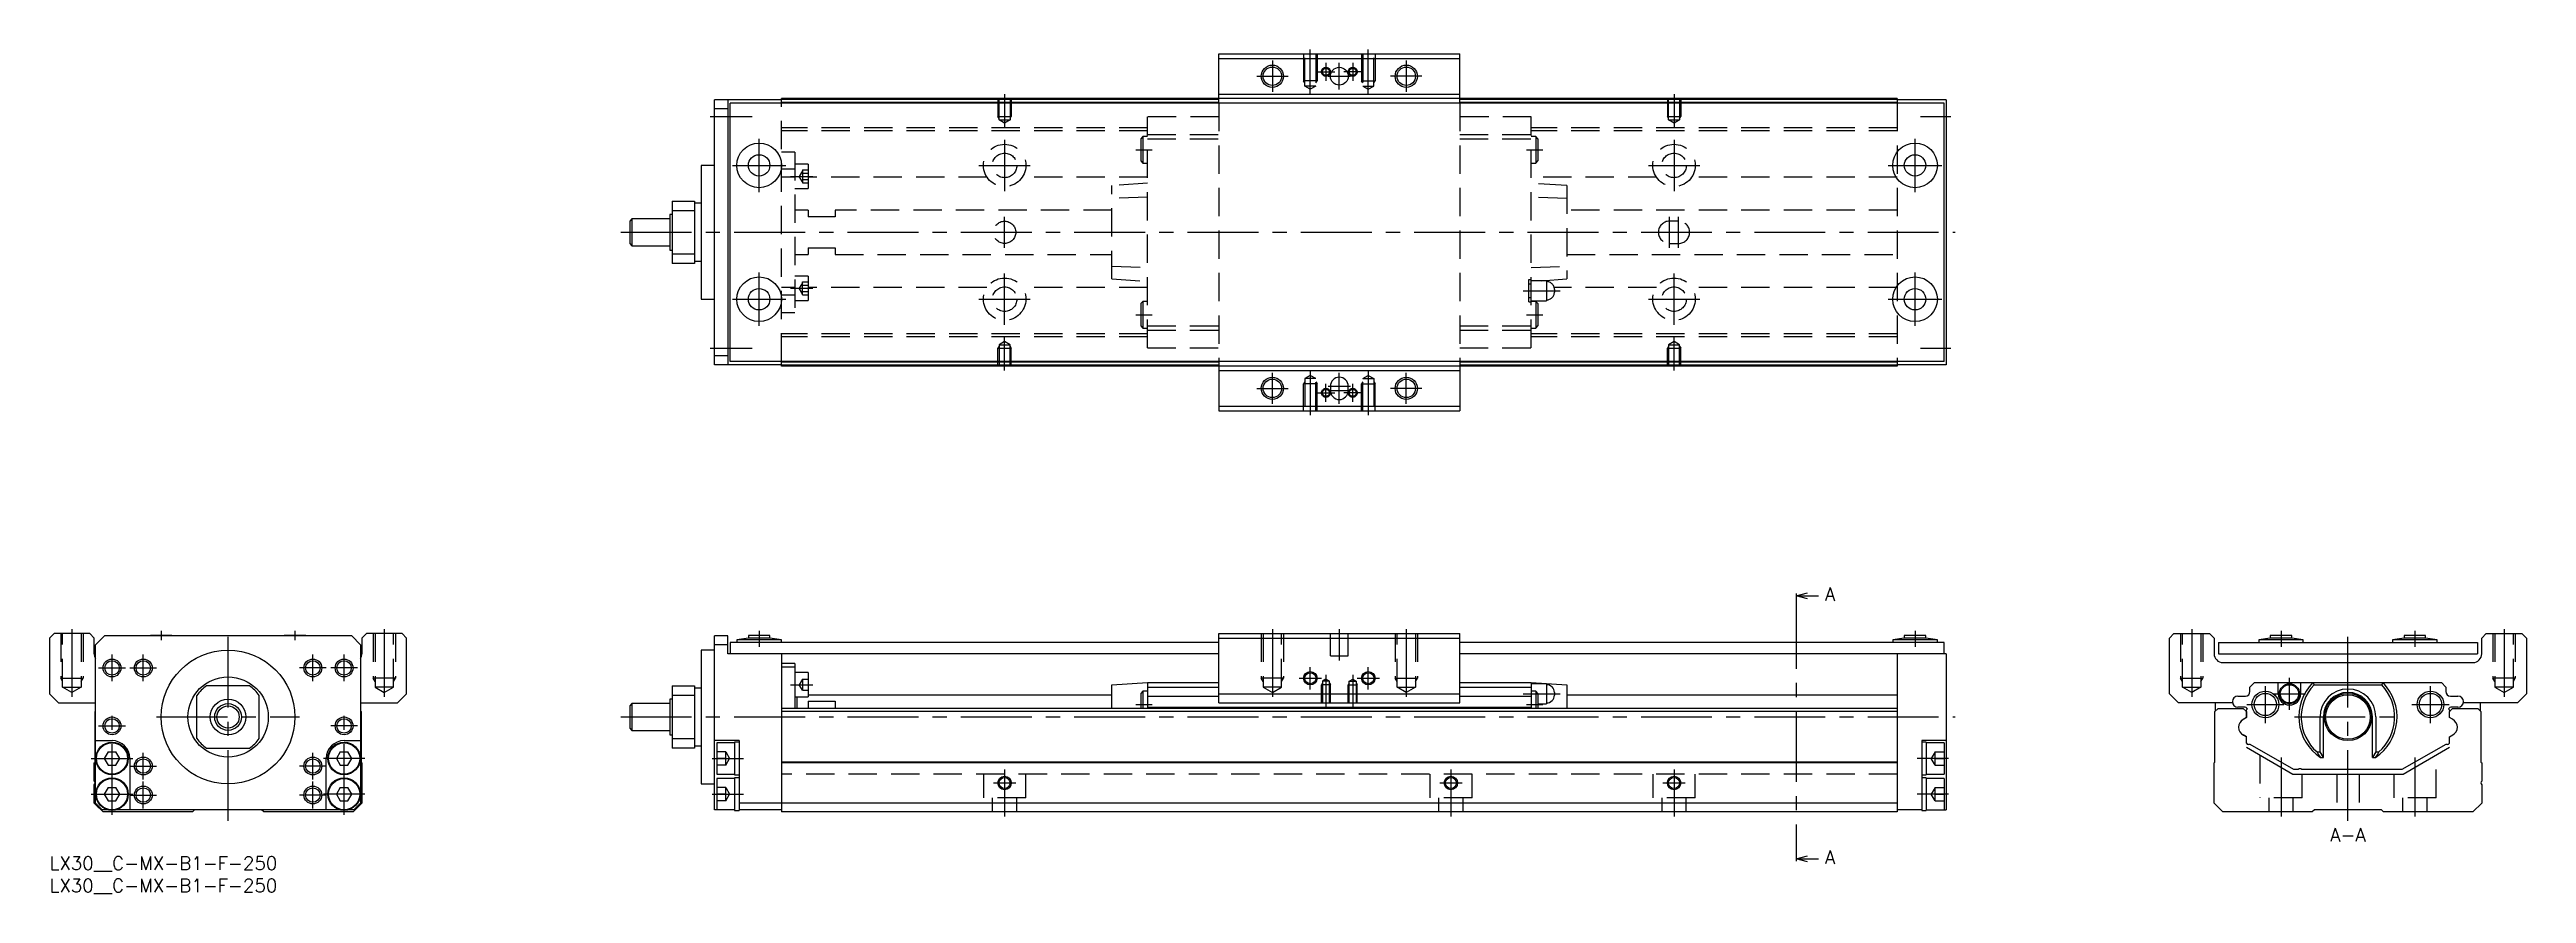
# Model space of a CAD drawing. Extents: x 0 to 555, y -8 to 181.
import ezdxf

# ---------------------------------------------------------------- set-up
doc = ezdxf.new("R2010")
doc.units = 0
doc.header["$LTSCALE"] = 0.5
doc.linetypes.add('CENTER', pattern=[50.8, 31.75, -6.35, 6.35, -6.35])
doc.linetypes.add('DASHED', pattern=[19.05, 12.7, -6.35])
for name, color, linetype in [('MSM_CENTER', 1, 'CENTER'), ('MSM_CONTINUOUS', 7, 'CONTINUOUS'), ('MSM_DASHED', 4, 'DASHED'), ('MSM_NARROW', 5, 'CONTINUOUS'), ('MSM_PART_NUMBER', 7, 'CONTINUOUS')]:
    doc.layers.add(name, color=color, linetype=linetype)
doc.styles.get("Standard").update_dxf_attribs({"font": 'txt.shx', "height": 3, "bigfont": 'bigfont.shx'})

# ---------------------------------------------------------------- blocks, each defined once
blk = doc.blocks.new('*U2')
at = {"layer": 'MSM_PART_NUMBER'}
blk.add_text('LX30__C-MX-B1-F-250', height=3, dxfattribs=at).set_placement((0, -3))
blk = doc.blocks.new('*U3')
at = {"layer": 'MSM_PART_NUMBER'}
blk.add_text('LX30__C-MX-B1-F-250', height=3, dxfattribs=at).set_placement((0, -8))

msp = doc.modelspace()

# ---------------------------------------------------------------- linework, layer by layer
at = {"layer": 'MSM_CENTER'}
for p, q in [((274, 178.5), (274, 171.5)), ((282.5, 171.09), (282.5, 181)), ((286, 178), (286, 174)), ((289, 172), (289, 178)), ((292, 178), (292, 174)), ((295.5, 171.09), (295.5, 181)), ((304, 178.5), (304, 171.5)), ((270.5, 175), (277.5, 175)), ((284, 176), (288, 176)), ((286.5, 175), (291.5, 175)), ((294, 176), (290, 176)), ((307.5, 175), (300.5, 175)), ((214, 171), (214, 163.49)), ((364, 171), (364, 163.49)), ((148, 166), (157.4, 166)), ((159, 149), (159, 161)), ((418, 149), (418, 161)), ((419.25, 166), (426, 166)), ((214, 160.75), (214, 149.25)), ((243.43, 158.5), (247.08, 158.5)), ((330.93, 158.5), (334.58, 158.5)), ((364, 160.75), (364, 149.25)), ((153, 155), (165, 155)), ((166, 152.55), (171, 152.55)), ((208.25, 155), (219.75, 155)), ((358.25, 155), (369.75, 155)), ((412, 155), (424, 155)), ((128, 140), (427, 140)), ((214, 136.5), (214, 143.5)), ((363, 136.5), (363, 143.5)), ((365, 136.5), (365, 143.5)), ((159, 119), (159, 131)), ((214, 119.25), (214, 130.75)), ((364, 119.25), (364, 130.75)), ((418, 119), (418, 131)), ((153, 125), (165, 125)), ((166, 127.44), (171, 127.44)), ((208.25, 125), (219.75, 125)), ((330.22, 126.9), (338.49, 126.9)), ((358.25, 125), (369.75, 125)), ((412, 125), (424, 125)), ((243.43, 121.5), (247.08, 121.5)), ((330.93, 121.5), (334.58, 121.5)), ((148, 114), (157.4, 114)), ((214, 109), (214, 116.51)), ((364, 109), (364, 116.51)), ((419.25, 114), (426, 114)), ((274, 101.5), (274, 108.5)), ((282.5, 108.91), (282.5, 99)), ((286, 102), (286, 106)), ((286.5, 105.5), (291.5, 105.5)), ((289, 101.5), (289, 108.5)), ((292, 102), (292, 106)), ((295.5, 108.91), (295.5, 99)), ((304, 101.5), (304, 108.5)), ((270.5, 105), (277.5, 105)), ((284, 104), (288, 104)), ((286.5, 104.5), (291.5, 104.5)), ((294, 104), (290, 104)), ((307.5, 105), (300.5, 105)), ((391.37, 58), (391.37, 0)), ((5, 51), (5, 35.81)), ((25, 50.6), (25, 48.5)), ((40, 8), (40, 51.5)), ((55, 50.6), (55, 48.5)), ((75, 51), (75, 35.81)), ((159, 50.6), (159, 47)), ((274, 51), (274, 35.81)), ((289, 51), (289, 44)), ((304, 51), (304, 35.81)), ((418, 50.6), (418, 47)), ((480, 51), (480, 35.81)), ((500, 50.6), (500, 47)), ((515, 8), (515, 51.5)), ((530, 50.6), (530, 47)), ((550, 51), (550, 35.81)), ((14, 39.3), (14, 45.3)), ((21, 39.3), (21, 45.3)), ((59, 39.3), (59, 45.3)), ((66, 39.3), (66, 45.3)), ((11, 42.3), (17, 42.3)), ((18, 42.3), (24, 42.3)), ((62, 42.3), (56, 42.3)), ((69, 42.3), (63, 42.3)), ((280, 40), (285, 40)), ((282.5, 37.5), (282.5, 42.5)), ((286, 40.76), (286, 33.5)), ((292, 40.76), (292, 33.5)), ((293, 40), (298, 40)), ((295.5, 37.5), (295.5, 42.5)), ((501.9, 32.87), (501.9, 40.12)), ((166, 38.55), (171, 38.55)), ((243.43, 34.1), (247.08, 34.1)), ((330.22, 36.5), (338.49, 36.5)), ((330.93, 34.1), (334.58, 34.1)), ((492.35, 34.1), (500.65, 34.1)), ((496.5, 29.95), (496.5, 38.25)), ((498.27, 36.5), (505.52, 36.5)), ((529.35, 34.1), (537.65, 34.1)), ((533.5, 29.95), (533.5, 38.25)), ((11, 29.3), (17, 29.3)), ((14, 9.35), (14, 32.3)), ((24, 31.3), (56, 31.3)), ((69, 29.3), (63, 29.3)), ((66, 9.35), (66, 32.3)), ((128, 31.3), (427, 31.3)), ((503, 31.3), (527, 31.3)), ((21, 17.3), (21, 23.3)), ((59, 17.3), (59, 23.3)), ((9.35, 22), (18.65, 22)), ((18, 20.3), (24, 20.3)), ((21, 10.8), (21, 16.8)), ((62, 20.3), (56, 20.3)), ((59, 10.8), (59, 16.8)), ((70.65, 22), (61.35, 22)), ((148.5, 22), (155.5, 22)), ((214, 19.5), (214, 9)), ((314, 19.5), (314, 9)), ((364, 19.5), (364, 9)), ((425.5, 22), (418.5, 22)), ((500, 22.18), (500, 9)), ((530, 22.18), (530, 9)), ((9.35, 14), (18.65, 14)), ((18, 13.8), (24, 13.8)), ((62, 13.8), (56, 13.8)), ((70.65, 14), (61.35, 14)), ((148.5, 14), (155.5, 14)), ((211.5, 16.5), (216.5, 16.5)), ((311.5, 16.5), (316.5, 16.5)), ((361.5, 16.5), (366.5, 16.5)), ((425.5, 14), (418.5, 14))]:
    msp.add_line(p, q, dxfattribs=at)
at = {"layer": 'MSM_CONTINUOUS'}
for p, q in [((262, 169), (262, 180)), ((262, 180), (316, 180)), ((262, 179), (316, 179)), ((316, 169), (316, 180)), ((164, 169.7), (149, 169.7)), ((149, 110.3), (149, 169.7)), ((152, 167.7), (149, 167.7)), ((152, 169.7), (152, 110.3)), ((152.5, 111), (152.5, 169)), ((424.5, 169), (152.5, 169)), ((414, 170), (164, 170)), ((164, 169), (164, 170)), ((262, 169.8), (164, 169.8)), ((262, 169.1), (164, 169.1)), ((262, 171), (316, 171)), ((414, 169.8), (316, 169.8)), ((414, 169.1), (316, 169.1)), ((414, 170), (414, 169)), ((425, 169.7), (414, 169.7)), ((424.5, 111), (424.5, 169)), ((425, 169.7), (425, 110.3)), ((146, 155), (146, 125)), ((149, 155), (146, 155)), ((139.5, 147), (144.5, 147)), ((139.5, 147), (139.5, 133)), ((144.5, 144.82), (139.5, 144.82)), ((144.5, 147), (144.5, 133)), ((146, 146.5), (144.5, 146.5)), ((130.5, 143), (130, 142.5)), ((130, 142.5), (130, 137.5)), ((130.5, 143), (130.5, 137)), ((139, 143), (130.5, 143)), ((139, 144), (139, 136)), ((139.5, 144), (139, 144)), ((130, 137.5), (130.5, 137)), ((130.5, 137), (139, 137)), ((139, 136), (139.5, 136)), ((139.5, 135.18), (144.5, 135.18)), ((144.5, 133.5), (146, 133.5)), ((144.5, 133), (139.5, 133)), ((146, 125), (149, 125)), ((152, 112.3), (149, 112.3)), ((164, 110.3), (149, 110.3)), ((424.5, 111), (152.5, 111)), ((164, 110), (164, 111)), ((262, 110.9), (164, 110.9)), ((262, 110.2), (164, 110.2)), ((414, 110), (164, 110)), ((262, 111), (262, 100)), ((262, 109), (316, 109)), ((287, 105.5), (287, 104.5)), ((291, 104.5), (291, 105.5)), ((316, 111), (316, 100)), ((414, 110.9), (316, 110.9)), ((414, 110.2), (316, 110.2)), ((414, 111), (414, 110)), ((425, 110.3), (414, 110.3)), ((262, 101), (316, 101)), ((262, 100), (316, 100)), ((391.37, 58.5), (393.87, 59.17)), ((391.37, 59), (391.37, 58)), ((393.87, 57.83), (391.37, 58.5)), ((391.37, 58.5), (396.38, 58.5)), ((1, 50), (0, 49)), ((9, 50), (1, 50)), ((10, 49), (9, 50)), ((71, 50), (70, 49)), ((79, 50), (71, 50)), ((80, 49), (79, 50)), ((262, 50), (316, 50)), ((262, 34.5), (262, 50)), ((316, 34.5), (316, 50)), ((475, 49), (476, 50)), ((476, 50), (484, 50)), ((484, 50), (485, 49)), ((545, 49), (546, 50)), ((546, 50), (554, 50)), ((554, 50), (555, 49)), ((0, 49), (0, 36.5)), ((10, 45.5), (10, 49)), ((12.3, 49.5), (10.3, 47.5)), ((10.3, 12), (10.3, 47.5)), ((67.7, 49.5), (12.3, 49.5)), ((22.6, 49.6), (22.6, 49.5)), ((27.4, 49.6), (22.6, 49.6)), ((27.4, 49.5), (27.4, 49.6)), ((52.6, 49.6), (52.6, 49.5)), ((57.4, 49.6), (52.6, 49.6)), ((57.4, 49.5), (57.4, 49.6)), ((69.7, 47.5), (67.7, 49.5)), ((69.7, 47.5), (69.7, 12)), ((70, 49), (70, 45.5)), ((80, 36.5), (80, 49)), ((149, 46.3), (146, 46.3)), ((146, 46.3), (146, 16.3)), ((149, 10.5), (149, 49.5)), ((152, 49.5), (149, 49.5)), ((152, 47.5), (149, 47.5)), ((152, 45.5), (152, 49.5)), ((262, 45.5), (152, 45.5)), ((152.5, 48), (152.5, 45.5)), ((262, 48), (152.5, 48)), ((156.6, 49), (154, 48.6)), ((154, 48.6), (154, 48)), ((164, 48.6), (154, 48.6)), ((156.6, 49.6), (156.6, 49)), ((161.4, 49.6), (156.6, 49.6)), ((161.4, 49), (156.6, 49)), ((161.4, 49), (161.4, 49.6)), ((164, 48.6), (161.4, 49)), ((164, 48), (164, 48.6)), ((164, 45.5), (164, 10)), ((262, 49), (316, 49)), ((424.5, 48), (316, 48)), ((425, 45.5), (316, 45.5)), ((415.6, 49), (413, 48.6)), ((413, 48.6), (413, 48)), ((423, 48.6), (413, 48.6)), ((414, 45.5), (414, 10)), ((415.6, 49.6), (415.6, 49)), ((420.4, 49.6), (415.6, 49.6)), ((420.4, 49), (415.6, 49)), ((420.4, 49), (420.4, 49.6)), ((423, 48.6), (420.4, 49)), ((423, 48), (423, 48.6)), ((424.5, 45.5), (424.5, 48)), ((425, 45.5), (425, 10.5)), ((475, 36.5), (475, 49)), ((485, 49), (485, 45.5)), ((486, 48), (544, 48)), ((486, 48), (486, 45.5)), ((486, 45.5), (544, 45.5)), ((497.6, 49), (495, 48.6)), ((495, 48.6), (495, 48)), ((505, 48.6), (495, 48.6)), ((502.4, 49.6), (497.6, 49.6)), ((497.6, 49.6), (497.6, 49)), ((502.4, 49), (497.6, 49)), ((502.4, 49), (502.4, 49.6)), ((505, 48.6), (502.4, 49)), ((505, 48), (505, 48.6)), ((527.6, 49), (525, 48.6)), ((535, 48.6), (525, 48.6)), ((525, 48.6), (525, 48)), ((532.4, 49.6), (527.6, 49.6)), ((527.6, 49.6), (527.6, 49)), ((532.4, 49), (527.6, 49)), ((532.4, 49), (532.4, 49.6)), ((535, 48.6), (532.4, 49)), ((535, 48), (535, 48.6)), ((544, 48), (544, 45.5)), ((545, 45.5), (545, 49)), ((555, 49), (555, 36.5)), ((167, 43.3), (164, 43.3)), ((167, 42.45), (164, 42.45)), ((167, 43.3), (167, 33.2)), ((170, 41.3), (167, 41.3)), ((170, 41.3), (170, 35.8)), ((238, 38.5), (246, 39)), ((246, 39), (262, 39)), ((246, 39), (246, 33.2)), ((316, 39), (332, 39)), ((332, 39), (340, 38.5)), ((332, 39), (332, 33.2)), ((487, 43.5), (543, 43.5)), ((493.05, 38), (494.05, 39)), ((494.05, 39), (535.95, 39)), ((499.4, 36.5), (499.4, 39)), ((504.4, 39), (504.4, 36.5)), ((507.14, 39), (507.4, 38.5)), ((522.6, 38.5), (522.86, 39)), ((535.95, 39), (536.95, 38)), ((0, 36.5), (2, 34.5)), ((2, 34.5), (10.3, 34.5)), ((33, 26.48), (33, 36.12)), ((44.82, 38.3), (35.18, 38.3)), ((47, 26.48), (47, 36.12)), ((69.7, 34.5), (78, 34.5)), ((78, 34.5), (80, 36.5)), ((130.5, 34.3), (130, 33.8)), ((130, 33.8), (130, 28.8)), ((139, 34.3), (130.5, 34.3)), ((130.5, 34.3), (130.5, 28.3)), ((139.5, 35.3), (139, 35.3)), ((139, 35.3), (139, 27.3)), ((139.5, 38.3), (144.5, 38.3)), ((139.5, 38.3), (139.5, 24.3)), ((144.5, 36.12), (139.5, 36.12)), ((144.5, 38.3), (144.5, 24.3)), ((146, 37.8), (144.5, 37.8)), ((167, 35.8), (170, 35.8)), ((167.5, 33.2), (167.5, 35.8)), ((170, 36.3), (238, 36.3)), ((170, 34.87), (176, 34.87)), ((170, 34.87), (170, 33.2)), ((176, 34.87), (176, 33.2)), ((238, 33.2), (238, 38.5)), ((245, 37.1), (244.5, 36.6)), ((244.5, 36.6), (244.5, 33.2)), ((246, 37.1), (245, 37.1)), ((245, 37.1), (245, 33.2)), ((246, 38), (262, 38)), ((246, 36), (262, 36)), ((246, 33.5), (332, 33.5)), ((262, 36.5), (316, 36.5)), ((262, 34.5), (316, 34.5)), ((316, 38), (332, 38)), ((316, 36), (332, 36)), ((335.45, 38.75), (332, 38.75)), ((333, 37.1), (332, 37.1)), ((333.5, 36.6), (333, 37.1)), ((333, 37.1), (333, 33.2)), ((333.5, 36.6), (333.5, 33.2)), ((333.5, 34.25), (335.45, 34.25)), ((335.45, 38.75), (335.45, 34.25)), ((337.2, 36.8), (337.2, 36.2)), ((340, 38.5), (340, 33.2)), ((340, 36.3), (414, 36.3)), ((477, 34.5), (475, 36.5)), ((489.13, 34.5), (477, 34.5)), ((485.3, 32.6), (485.3, 34.5)), ((490.35, 36), (492.05, 36)), ((491.75, 33.5), (490.35, 33.5)), ((493.05, 37), (493.05, 38)), ((507.4, 38.5), (522.6, 38.5)), ((536.95, 38), (536.95, 37)), ((537.95, 36), (539.65, 36)), ((539.65, 33.5), (538.25, 33.5)), ((553, 34.5), (540.87, 34.5)), ((544.7, 32.6), (544.7, 34.5)), ((555, 36.5), (553, 34.5)), ((10.2, 32.5), (10.3, 32.6)), ((10.2, 21.2), (10.2, 32.5)), ((69.7, 32.6), (69.8, 32.5)), ((69.8, 32.5), (69.8, 21.2)), ((130, 28.8), (130.5, 28.3)), ((130.5, 28.3), (139, 28.3)), ((414, 33.2), (164, 33.2)), ((414, 32.5), (164, 32.5)), ((485.2, 32.5), (485.9, 33.2)), ((485.2, 21.2), (485.2, 32.5)), ((485.9, 33.2), (491.55, 33.2)), ((492.25, 31.15), (491.5, 30.72)), ((491.55, 33.2), (492.25, 32.5)), ((491.55, 33.2), (492.25, 32.5)), ((491.6, 30.78), (492.25, 31.15)), ((492.2, 32.55), (492.2, 32.7)), ((492.25, 32.5), (492.2, 32.55)), ((492.25, 31.15), (492.25, 32.5)), ((492.25, 32.5), (492.25, 31.15)), ((508.74, 23.45), (508.74, 31.3)), ((509.5, 22.2), (509.5, 31.3)), ((520.5, 22.2), (520.5, 31.3)), ((521.26, 31.3), (521.26, 23.45)), ((537.75, 32.5), (538.45, 33.2)), ((537.75, 32.5), (538.45, 33.2)), ((537.75, 31.15), (537.75, 32.5)), ((538.4, 30.78), (537.75, 31.15)), ((537.8, 32.7), (537.8, 32.55)), ((538.4, 30.78), (538.49, 30.73)), ((538.45, 33.2), (544.1, 33.2)), ((544.1, 33.2), (544.8, 32.5)), ((544.8, 32.5), (544.8, 21.2)), ((10.3, 26), (14, 26)), ((13.13, 23.5), (12.27, 22)), ((13.13, 23.5), (14.87, 23.5)), ((15.73, 22), (14.87, 23.5)), ((35.18, 24.3), (44.82, 24.3)), ((65.13, 23.5), (64.27, 22)), ((65.13, 23.5), (66.87, 23.5)), ((66, 26), (69.7, 26)), ((67.73, 22), (66.87, 23.5)), ((139, 27.3), (139.5, 27.3)), ((139.5, 26.48), (144.5, 26.48)), ((144.5, 24.3), (139.5, 24.3)), ((144.5, 24.8), (146, 24.8)), ((154.5, 26), (149, 26)), ((153.5, 25.5), (149.5, 25.5)), ((149.5, 25.5), (149.5, 18.5)), ((154.5, 25.65), (153.5, 25.65)), ((153.5, 25.65), (153.5, 18.35)), ((154.5, 26), (154.5, 10.35)), ((425, 26), (419.5, 26)), ((419.5, 26), (419.5, 10.35)), ((420.5, 25.65), (419.5, 25.65)), ((420.5, 25.65), (420.5, 18.35)), ((424.5, 25.5), (420.5, 25.5)), ((424.5, 25.5), (424.5, 18.5)), ((492.25, 26.85), (491.5, 27.28)), ((491.6, 27.22), (492.25, 26.85)), ((492.25, 25.45), (492.25, 26.85)), ((492.25, 24.5), (502.64, 18.5)), ((493.1, 25.16), (492.7, 25.16)), ((502.91, 19.5), (493.1, 25.16)), ((508.07, 23.45), (508.74, 23.45)), ((509.5, 22.2), (508.74, 23.45)), ((521.26, 23.45), (520.5, 22.2)), ((521.26, 23.45), (521.93, 23.45)), ((536.9, 25.16), (527.09, 19.5)), ((527.36, 18.5), (537.75, 24.5)), ((537.3, 25.16), (536.9, 25.16)), ((537.75, 26.85), (538.5, 27.28)), ((537.75, 25.45), (537.75, 26.85)), ((10, 21), (10.2, 21.2)), ((10, 16.9), (10, 21)), ((12.27, 22), (13.13, 20.5)), ((13.13, 20.5), (14.87, 20.5)), ((14.87, 20.5), (15.73, 22)), ((18, 22), (18, 10.5)), ((62, 10.5), (62, 22)), ((64.27, 22), (65.13, 20.5)), ((65.13, 20.5), (66.87, 20.5)), ((66.87, 20.5), (67.73, 22)), ((69.8, 21.2), (70, 21)), ((70, 21), (70, 12)), ((149.5, 18.5), (153.5, 18.5)), ((153.5, 17.5), (149.5, 17.5)), ((149.5, 17.5), (149.5, 10.5)), ((153.5, 18.35), (154.5, 18.35)), ((154.5, 17.65), (153.5, 17.65)), ((153.5, 17.65), (153.5, 10.35)), ((414, 21.2), (164, 21.2)), ((414, 21), (164, 21)), ((419.5, 18.35), (420.5, 18.35)), ((420.5, 17.65), (419.5, 17.65)), ((420.5, 18.5), (424.5, 18.5)), ((420.5, 17.65), (420.5, 10.35)), ((424.5, 17.5), (420.5, 17.5)), ((424.5, 17.5), (424.5, 10.5)), ((485, 21), (485.2, 21.2)), ((485, 12), (485, 21)), ((502.64, 18.5), (527.36, 18.5)), ((503.85, 19.5), (502.91, 19.5)), ((527.09, 19.5), (504.65, 19.5)), ((508.82, 22.2), (509.5, 22.2)), ((520.5, 22.2), (521.18, 22.2)), ((544.8, 21.2), (545, 21)), ((545, 21), (545, 16.9)), ((10, 12), (10, 16.1)), ((12, 10), (10, 12)), ((11.8, 10.5), (10.3, 12)), ((13.13, 15.5), (12.27, 14)), ((12.27, 14), (13.13, 12.5)), ((13.13, 15.5), (14.87, 15.5)), ((13.13, 12.5), (14.87, 12.5)), ((15.73, 14), (14.87, 15.5)), ((14.87, 12.5), (15.73, 14)), ((65.13, 15.5), (64.27, 14)), ((64.27, 14), (65.13, 12.5)), ((65.13, 15.5), (66.87, 15.5)), ((65.13, 12.5), (66.87, 12.5)), ((67.73, 14), (66.87, 15.5)), ((66.87, 12.5), (67.73, 14)), ((70, 12), (68, 10)), ((69.7, 12), (68.2, 10.5)), ((146, 16.3), (149, 16.3)), ((414, 12), (154.5, 12)), ((487, 10), (485, 12)), ((545, 12), (543, 10)), ((545, 16.1), (545, 12)), ((12.96, 10.5), (11.8, 10.5)), ((32, 10), (12, 10)), ((64.96, 10.5), (15.04, 10.5)), ((32.5, 10.5), (32, 10)), ((48, 10), (47.5, 10.5)), ((68, 10), (48, 10)), ((68.2, 10.5), (67.04, 10.5)), ((153.5, 10.5), (149, 10.5)), ((153.5, 10.35), (154.5, 10.35)), ((164, 10.5), (154.5, 10.5)), ((414, 10), (164, 10)), ((419.5, 10.5), (414, 10.5)), ((419.5, 10.35), (420.5, 10.35)), ((420.5, 10.5), (425, 10.5)), ((507, 10), (487, 10)), ((507.5, 10.5), (507, 10)), ((522.5, 10.5), (507.5, 10.5)), ((523, 10), (522.5, 10.5)), ((543, 10), (523, 10)), ((391.37, -0.5), (393.87, 0.17)), ((391.37, 0), (391.37, -1)), ((393.87, -1.17), (391.37, -0.5)), ((391.37, -0.5), (396.38, -0.5))]:
    msp.add_line(p, q, dxfattribs=at)
for centre, radius in [((274, 175), 2.07), ((289, 175), 2), ((304, 175), 2.07), ((159, 155), 5), ((159, 155), 2.4), ((418, 155), 5), ((418, 155), 2.4), ((159, 125), 5), ((418, 125), 5), ((159, 125), 2.4), ((418, 125), 2.4), ((274, 105), 2.07), ((304, 105), 2.07), ((40, 31.3), 15), ((14, 42.3), 1.62), ((21, 42.3), 1.62), ((40, 31.3), 9), ((59, 42.3), 1.62), ((66, 42.3), 1.62), ((282.5, 40), 1.23), ((295.5, 40), 1.23), ((40, 31.3), 4), ((40, 31.3), 3), ((40, 31.3), 2.5), ((496.5, 34.1), 3), ((496.5, 34.1), 2.5), ((501.9, 36.5), 2.25), ((501.9, 36.5), 2.05), ((515, 31.3), 5.3), ((515, 31.3), 5), ((533.5, 34.1), 3), ((533.5, 34.1), 2.5), ((14, 29.3), 1.62), ((66, 29.3), 1.62), ((14, 22), 3.65), ((14, 22), 3.5), ((66, 22), 3.65), ((66, 22), 3.5), ((14, 14), 3.65), ((14, 14), 3.5), ((21, 20.3), 1.62), ((59, 20.3), 1.62), ((66, 14), 3.65), ((66, 14), 3.5), ((214, 16.5), 1.23), ((314, 16.5), 1.23), ((364, 16.5), 1.23), ((21, 13.8), 1.62), ((59, 13.8), 1.62)]:
    msp.add_circle(centre, radius, dxfattribs=at)
for centre, radius, start, end in [((289, 105.5), 2, 0, 180), ((289, 104.5), 2, 180, 0), ((12, 45.5), 2, 180, 211.7883), ((68, 45.5), 2, 328.2117, 0), ((487, 45.5), 2, 180, 270), ((543, 45.5), 2, 270, 0), ((515, 31.3), 11, 135.573, 235.8196), ((515, 31.3), 11, 304.1804, 44.427), ((40, 31.3), 8.5, 124.5603, 145.4397), ((40, 31.3), 8.5, 34.5603, 55.4397), ((335.45, 36.8), 1.75, 0, 90), ((335.45, 36.2), 1.75, 270, 0), ((490.35, 34.75), 1.25, 90, 270), ((491.75, 32.5), 1, 41.234, 90), ((492.05, 37), 1, 270, 0), ((501.9, 36.5), 2.5, 180, 0), ((515, 31.3), 10.47, 136.5713, 228.5552), ((515, 31.3), 6.26, 0, 180), ((515, 31.3), 5.5, 0, 180), ((515, 31.3), 10.47, 311.4448, 43.4287), ((537.95, 37), 1, 180, 270), ((538.25, 32.5), 1, 90, 138.766), ((539.65, 34.75), 1.25, 270, 90), ((492.65, 28.85), 2.2, 121.4553, 176.019), ((492.65, 29.15), 2.2, 183.981, 241.4552), ((492.65, 28.85), 2.2, 121.3887, 134.5331), ((492.7, 32.7), 0.5, 113.3254, 180), ((537.3, 32.7), 0.5, 0, 66.6746), ((537.35, 28.85), 2.2, 3.981, 61.4552), ((537.35, 29.15), 2.2, 301.4553, 356.019), ((14, 22), 4, 0, 90), ((40, 31.3), 8.5, 214.5603, 235.4397), ((40, 31.3), 8.5, 304.5603, 325.4397), ((66, 22), 4, 90, 180), ((492.7, 25.66), 0.5, 205.8419, 270), ((516, 27.35), 8.83, 206.1475, 215.6253), ((514, 27.35), 8.84, 324.3755, 333.8517), ((537.3, 25.66), 0.5, 270, 334.1581), ((9.7, 16.5), 0.5, 306.8699, 53.1301), ((504.25, 19.2), 0.5, 36.8699, 143.1301), ((545.3, 16.5), 0.5, 126.8699, 233.1301), ((12.3, 12.5), 2, 216.8699, 233.1301), ((67.7, 12.5), 2, 306.8699, 323.1301)]:
    msp.add_arc(centre, radius, start, end, dxfattribs=at)
at = {"layer": 'MSM_DASHED'}
for p, q in [((281, 180), (281, 174)), ((281.27, 172.8), (281.27, 180)), ((283.73, 180), (283.73, 172.8)), ((284, 180), (284, 174)), ((294, 180), (294, 174)), ((294.27, 180), (294.27, 172.8)), ((296.73, 172.8), (296.73, 180)), ((297, 180), (297, 174)), ((284, 174), (281, 174)), ((281.27, 173.53), (281, 174)), ((283.73, 172.8), (281.27, 172.8)), ((282.5, 172.09), (281.27, 172.8)), ((283.73, 172.8), (282.5, 172.09)), ((283.73, 173.53), (284, 174)), ((294, 174), (297, 174)), ((294.27, 173.53), (294, 174)), ((294.27, 172.8), (296.73, 172.8)), ((294.27, 172.8), (295.5, 172.09)), ((295.5, 172.09), (296.73, 172.8)), ((296.73, 173.53), (297, 174)), ((164, 111), (164, 169)), ((212.5, 170), (212.5, 166)), ((212.77, 165.2), (212.77, 170)), ((215.23, 170), (215.23, 165.2)), ((215.5, 170), (215.5, 166)), ((262, 169), (262, 111)), ((316, 169), (316, 111)), ((362.5, 170), (362.5, 166)), ((362.77, 165.2), (362.77, 170)), ((365.23, 170), (365.23, 165.2)), ((365.5, 170), (365.5, 166)), ((414, 169), (414, 111)), ((246, 163.45), (164, 163.45)), ((246, 162.75), (164, 162.75)), ((212.77, 165.53), (212.5, 166)), ((212.5, 166), (215.5, 166)), ((212.77, 165.2), (215.23, 165.2)), ((214, 164.49), (212.77, 165.2)), ((215.23, 165.2), (214, 164.49)), ((215.23, 165.53), (215.5, 166)), ((245, 161.5), (244.5, 161)), ((244.5, 161), (244.5, 156)), ((245, 161.5), (245, 155.5)), ((246, 161.5), (245, 161.5)), ((262, 165.9), (246, 165.9)), ((246, 114.1), (246, 165.9)), ((246, 161.95), (262, 161.95)), ((246, 160.95), (262, 160.95)), ((332, 165.9), (316, 165.9)), ((316, 161.95), (332, 161.95)), ((316, 160.95), (332, 160.95)), ((332, 114.1), (332, 165.9)), ((414, 163.45), (332, 163.45)), ((414, 162.75), (332, 162.75)), ((333, 161.5), (332, 161.5)), ((333.5, 161), (333, 161.5)), ((333, 161.5), (333, 155.5)), ((333.5, 161), (333.5, 156)), ((362.77, 165.53), (362.5, 166)), ((362.5, 166), (365.5, 166)), ((362.77, 165.2), (365.23, 165.2)), ((364, 164.49), (362.77, 165.2)), ((365.23, 165.2), (364, 164.49)), ((365.23, 165.53), (365.5, 166)), ((167, 158), (164, 158)), ((167, 158), (167, 122)), ((244.5, 156), (245, 155.5)), ((245, 155.5), (246, 155.5)), ((332, 155.5), (333, 155.5)), ((333, 155.5), (333.5, 156)), ((167, 154.13), (164, 154.13)), ((167, 152.38), (164, 152.38)), ((170, 155.3), (167, 155.3)), ((168.7, 153.8), (167.98, 152.55)), ((168.7, 151.3), (167.98, 152.55)), ((168.7, 154), (170, 154)), ((168.7, 154), (168.7, 151.11)), ((168.7, 153.28), (170, 153.28)), ((168.7, 151.83), (170, 151.83)), ((168.7, 151.11), (170, 151.11)), ((170, 155.3), (170, 149.8)), ((210.05, 152.36), (170, 152.36)), ((246, 152.36), (217.95, 152.36)), ((246, 151), (238, 150.47)), ((238, 129.53), (238, 150.47)), ((360.05, 152.36), (332, 152.36)), ((340, 150.47), (332, 151)), ((340, 150.47), (340, 129.53)), ((414, 152.36), (367.95, 152.36)), ((167, 149.8), (170, 149.8)), ((170, 145), (167, 145)), ((170, 145), (170, 143.5)), ((176, 145), (176, 143.5)), ((238, 145), (176, 145)), ((246, 147.86), (238, 147.6)), ((340, 147.6), (332, 147.86)), ((414, 145), (340, 145)), ((176, 143.5), (170, 143.5)), ((365, 142.5), (363, 142.5)), ((167, 135), (170, 135)), ((170, 136.5), (176, 136.5)), ((170, 136.5), (170, 135)), ((176, 136.5), (176, 135)), ((176, 135), (238, 135)), ((340, 135), (414, 135)), ((363, 137.5), (365, 137.5)), ((170, 130.19), (167, 130.19)), ((168.7, 128.69), (167.98, 127.44)), ((168.7, 128.89), (170, 128.89)), ((168.7, 126), (168.7, 128.89)), ((168.7, 128.17), (170, 128.17)), ((170, 130.19), (170, 124.69)), ((238, 132.4), (246, 132.14)), ((238, 129.53), (246, 129)), ((331.5, 129.4), (332, 129.4)), ((331.5, 124.4), (331.5, 129.4)), ((332, 128.4), (331.5, 128.4)), ((332, 132.14), (340, 132.4)), ((335.45, 129.15), (332, 129.15)), ((334.26, 129.15), (340, 129.53)), ((335.45, 129.15), (335.45, 124.65)), ((167, 127.62), (164, 127.62)), ((167, 125.87), (164, 125.87)), ((167, 124.69), (170, 124.69)), ((168.7, 126.19), (167.98, 127.44)), ((168.7, 126.72), (170, 126.72)), ((168.7, 126), (170, 126)), ((210.05, 127.64), (170, 127.64)), ((246, 127.64), (217.95, 127.64)), ((245, 124.5), (244.5, 124)), ((244.5, 124), (244.5, 119)), ((245, 124.5), (245, 118.5)), ((246, 124.5), (245, 124.5)), ((331.5, 125.4), (332, 125.4)), ((331.5, 124.4), (332, 124.4)), ((332, 124.65), (335.45, 124.65)), ((333, 124.5), (332, 124.5)), ((333.5, 124), (333, 124.5)), ((333, 124.5), (333, 118.5)), ((333.5, 124), (333.5, 119)), ((360.05, 127.64), (337.14, 127.64)), ((337.2, 127.2), (337.2, 126.6)), ((414, 127.64), (367.95, 127.64)), ((164, 122), (167, 122)), ((246, 117.25), (164, 117.25)), ((244.5, 119), (245, 118.5)), ((245, 118.5), (246, 118.5)), ((246, 119.05), (262, 119.05)), ((246, 118.05), (262, 118.05)), ((316, 119.05), (332, 119.05)), ((316, 118.05), (332, 118.05)), ((332, 118.5), (333, 118.5)), ((414, 117.25), (332, 117.25)), ((333, 118.5), (333.5, 119)), ((246, 116.55), (164, 116.55)), ((212.77, 114.47), (212.5, 114)), ((212.5, 110), (212.5, 114)), ((212.5, 114), (215.5, 114)), ((214, 115.51), (212.77, 114.8)), ((212.77, 114.8), (212.77, 110)), ((212.77, 114.8), (215.23, 114.8)), ((215.23, 114.8), (214, 115.51)), ((215.23, 110), (215.23, 114.8)), ((215.23, 114.47), (215.5, 114)), ((215.5, 110), (215.5, 114)), ((246, 114.1), (262, 114.1)), ((316, 114.1), (332, 114.1)), ((414, 116.55), (332, 116.55)), ((362.77, 114.47), (362.5, 114)), ((362.5, 110), (362.5, 114)), ((362.5, 114), (365.5, 114)), ((364, 115.51), (362.77, 114.8)), ((362.77, 114.8), (362.77, 110)), ((362.77, 114.8), (365.23, 114.8)), ((365.23, 114.8), (364, 115.51)), ((365.23, 110), (365.23, 114.8)), ((365.23, 114.47), (365.5, 114)), ((365.5, 110), (365.5, 114)), ((281.27, 106.47), (281, 106)), ((284, 106), (281, 106)), ((281, 100), (281, 106)), ((282.5, 107.91), (281.27, 107.2)), ((281.27, 107.2), (281.27, 100)), ((283.73, 107.2), (281.27, 107.2)), ((283.73, 107.2), (282.5, 107.91)), ((283.73, 100), (283.73, 107.2)), ((283.73, 106.47), (284, 106)), ((284, 100), (284, 106)), ((294.27, 106.47), (294, 106)), ((294, 100), (294, 106)), ((294, 106), (297, 106)), ((294.27, 107.2), (295.5, 107.91)), ((294.27, 100), (294.27, 107.2)), ((294.27, 107.2), (296.73, 107.2)), ((295.5, 107.91), (296.73, 107.2)), ((296.73, 107.2), (296.73, 100)), ((296.73, 106.47), (297, 106)), ((297, 100), (297, 106)), ((2.5, 50), (2.5, 40)), ((2.93, 38), (2.93, 50)), ((7.07, 50), (7.07, 38)), ((7.5, 50), (7.5, 40)), ((72.5, 50), (72.5, 40)), ((72.93, 50), (72.93, 38)), ((77.07, 38), (77.07, 50)), ((77.5, 50), (77.5, 40)), ((271.5, 50), (271.5, 40)), ((271.93, 50), (271.93, 38)), ((276.07, 38), (276.07, 50)), ((276.5, 50), (276.5, 40)), ((287, 45), (287, 50)), ((291, 45), (291, 50)), ((301.5, 50), (301.5, 40)), ((301.93, 38), (301.93, 50)), ((306.07, 50), (306.07, 38)), ((306.5, 50), (306.5, 40)), ((477.5, 50), (477.5, 40)), ((477.93, 38), (477.93, 50)), ((482.07, 50), (482.07, 38)), ((482.5, 50), (482.5, 40)), ((547.5, 50), (547.5, 40)), ((547.93, 50), (547.93, 38)), ((552.07, 38), (552.07, 50)), ((552.5, 50), (552.5, 40)), ((287, 45), (291, 45)), ((2.5, 40), (7.5, 40)), ((2.93, 39.25), (2.5, 40)), ((7.07, 39.25), (7.5, 40)), ((77.5, 40), (72.5, 40)), ((72.93, 39.25), (72.5, 40)), ((77.07, 39.25), (77.5, 40)), ((168.7, 39.8), (167.98, 38.55)), ((168.7, 39.8), (170, 39.8)), ((168.7, 39.8), (168.7, 37.3)), ((276.5, 40), (271.5, 40)), ((271.93, 39.25), (271.5, 40)), ((276.07, 39.25), (276.5, 40)), ((285.22, 38.87), (285, 38.5)), ((286, 39.76), (285.22, 39.31)), ((286.78, 39.31), (285.22, 39.31)), ((285.22, 39.31), (285.22, 34.5)), ((286.78, 39.31), (286, 39.76)), ((286.78, 34.5), (286.78, 39.31)), ((286.78, 38.87), (287, 38.5)), ((291.22, 38.87), (291, 38.5)), ((291.22, 39.31), (292, 39.76)), ((291.22, 39.31), (292.78, 39.31)), ((291.22, 34.5), (291.22, 39.31)), ((292, 39.76), (292.78, 39.31)), ((292.78, 39.31), (292.78, 34.5)), ((292.78, 38.87), (293, 38.5)), ((301.5, 40), (306.5, 40)), ((301.93, 39.25), (301.5, 40)), ((306.07, 39.25), (306.5, 40)), ((477.5, 40), (482.5, 40)), ((477.93, 39.25), (477.5, 40)), ((482.07, 39.25), (482.5, 40)), ((552.5, 40), (547.5, 40)), ((547.93, 39.25), (547.5, 40)), ((552.07, 39.25), (552.5, 40)), ((5, 36.81), (2.93, 38)), ((2.93, 38), (7.07, 38)), ((7.07, 38), (5, 36.81)), ((72.93, 38), (75, 36.81)), ((77.07, 38), (72.93, 38)), ((75, 36.81), (77.07, 38)), ((168.7, 37.3), (167.98, 38.55)), ((168.7, 38.55), (170, 38.55)), ((168.7, 37.3), (170, 37.3)), ((276.07, 38), (271.93, 38)), ((271.93, 38), (274, 36.81)), ((274, 36.81), (276.07, 38)), ((287, 38.5), (285, 38.5)), ((285, 34.5), (285, 38.5)), ((287, 34.5), (287, 38.5)), ((291, 34.5), (291, 38.5)), ((291, 38.5), (293, 38.5)), ((293, 34.5), (293, 38.5)), ((301.93, 38), (306.07, 38)), ((304, 36.81), (301.93, 38)), ((306.07, 38), (304, 36.81)), ((480, 36.81), (477.93, 38)), ((477.93, 38), (482.07, 38)), ((482.07, 38), (480, 36.81)), ((547.93, 38), (550, 36.81)), ((552.07, 38), (547.93, 38)), ((550, 36.81), (552.07, 38)), ((151.5, 23.5), (149.5, 23.5)), ((151.5, 20.5), (151.5, 23.5)), ((151.5, 23.5), (152.37, 22)), ((422.5, 23.5), (421.63, 22)), ((422.5, 20.5), (422.5, 23.5)), ((422.5, 23.5), (424.5, 23.5)), ((495.25, 22.77), (495.25, 13.2)), ((534.75, 13.2), (534.75, 22.77)), ((151.5, 22), (149.5, 22)), ((151.5, 20.5), (149.5, 20.5)), ((151.5, 20.5), (152.37, 22)), ((414, 18.5), (164, 18.5)), ((209.25, 18.5), (209.25, 13.2)), ((218.75, 13.2), (218.75, 18.5)), ((309.25, 18.5), (309.25, 13.2)), ((318.75, 13.2), (318.75, 18.5)), ((359.25, 18.5), (359.25, 13.2)), ((368.75, 13.2), (368.75, 18.5)), ((422.5, 20.5), (421.63, 22)), ((422.5, 22), (424.5, 22)), ((422.5, 20.5), (424.5, 20.5)), ((504.75, 13.2), (504.75, 18.5)), ((512.5, 18.5), (512.5, 10.5)), ((517.5, 18.5), (517.5, 10.5)), ((525.25, 18.5), (525.25, 13.2)), ((151.5, 15.5), (149.5, 15.5)), ((151.5, 14), (149.5, 14)), ((151.5, 12.5), (149.5, 12.5)), ((151.5, 12.5), (151.5, 15.5)), ((151.5, 15.5), (152.37, 14)), ((151.5, 12.5), (152.37, 14)), ((218.75, 13.2), (209.25, 13.2)), ((211.25, 13.2), (211.25, 10)), ((216.75, 10), (216.75, 13.2)), ((318.75, 13.2), (309.25, 13.2)), ((311.25, 13.2), (311.25, 10)), ((316.75, 10), (316.75, 13.2)), ((368.75, 13.2), (359.25, 13.2)), ((361.25, 13.2), (361.25, 10)), ((366.75, 10), (366.75, 13.2)), ((422.5, 15.5), (421.63, 14)), ((422.5, 12.5), (421.63, 14)), ((422.5, 12.5), (422.5, 15.5)), ((422.5, 15.5), (424.5, 15.5)), ((422.5, 14), (424.5, 14)), ((422.5, 12.5), (424.5, 12.5)), ((504.75, 13.2), (495.25, 13.2)), ((497.25, 13.2), (497.25, 10)), ((502.75, 10), (502.75, 13.2)), ((534.75, 13.2), (525.25, 13.2)), ((527.25, 13.2), (527.25, 10)), ((532.75, 10), (532.75, 13.2))]:
    msp.add_line(p, q, dxfattribs=at)
for centre, radius in [((286, 176), 1), ((286, 176), 0.784), ((292, 176), 1), ((292, 176), 0.784), ((214, 155), 4.75), ((214, 155), 2.75), ((364, 155), 4.75), ((364, 155), 2.75), ((214, 140), 2.5), ((214, 125), 4.75), ((214, 125), 2.75), ((364, 125), 4.75), ((364, 125), 2.75), ((286, 104), 1), ((286, 104), 0.784), ((292, 104), 1), ((292, 104), 0.784)]:
    msp.add_circle(centre, radius, dxfattribs=at)
for centre, radius, start, end in [((363, 140), 2.5, 90, 270), ((365, 140), 2.5, 270, 90), ((335.45, 127.2), 1.75, 0, 90), ((335.45, 126.6), 1.75, 270, 0)]:
    msp.add_arc(centre, radius, start, end, dxfattribs=at)
at = {"layer": 'MSM_NARROW'}
for centre, radius in [((274, 175), 2.5), ((304, 175), 2.5), ((274, 105), 2.5), ((304, 105), 2.5), ((14, 42.3), 2), ((21, 42.3), 2), ((59, 42.3), 2), ((66, 42.3), 2), ((282.5, 40), 1.5), ((295.5, 40), 1.5), ((14, 29.3), 2), ((66, 29.3), 2), ((21, 20.3), 2), ((59, 20.3), 2), ((214, 16.5), 1.5), ((314, 16.5), 1.5), ((364, 16.5), 1.5), ((21, 13.8), 2), ((59, 13.8), 2)]:
    msp.add_circle(centre, radius, dxfattribs=at)

# ---------------------------------------------------------------- block references
at = {"layer": 'MSM_CONTINUOUS'}
for name in ['*U2', '*U3']:
    msp.add_blockref(name, (0, 0), dxfattribs=at)

# ---------------------------------------------------------------- texts
at = {"layer": 'MSM_PART_NUMBER'}
for s, p in [('A', (397.79, 57.37)), ('A-A', (511.01, 3.36)), ('A', (397.79, -1.63))]:
    msp.add_text(s, height=3, dxfattribs=at).set_placement(p)

doc.saveas('drawing.dxf')
